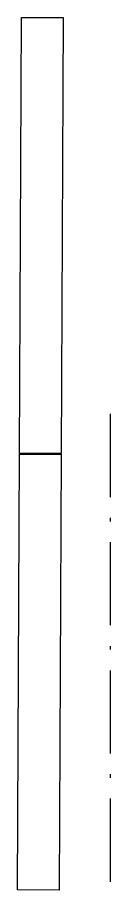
# Model space of a CAD drawing. Extents: x -120222 to -41942, y -19134 to 30932.
# Drawn here: x -100456 to -99947, y 26132 to 30932 of the extents above; entities that cross this region are included whole.
import ezdxf

# ---------------------------------------------------------------- set-up
doc = ezdxf.new("R2010")
doc.units = 0
doc.header["$LTSCALE"] = 150
doc.header["$MEASUREMENT"] = 0
doc.linetypes.add('ISO-10______', pattern=[4.699, 3.048, -0.762, 0.127, -0.762])
doc.layers.get('0').update_dxf_attribs({"linetype": 'CONTINUOUS'})
doc.layers.add('____-567', color=7, linetype='CONTINUOUS')
doc.layers.add('____B', color=7, linetype='CONTINUOUS')

# ---------------------------------------------------------------- blocks, each defined once
blk = doc.blocks.new('____-52')
at = {"color": 1, "linetype": 'Continuous', "flags": 128}
for points in [[(-106641.3, 26382.7), (-106652, 23985.7), (-106880, 23986.7), (-106869.3, 26383.7)], [(-106652, 23982.7), (-106662.8, 21585.8), (-106890.7, 21586.8), (-106880, 23983.7)]]:
    blk.add_lwpolyline(points, close=True, dxfattribs=at)
blk = doc.blocks.new('____-54')
at = {"color": 1}
blk.add_blockref('____-52', (0, 0), dxfattribs=at)
blk = doc.blocks.new('____-167')
at = {"color": 1}
blk.add_blockref('____-54', (0, 0), dxfattribs=at)

msp = doc.modelspace()

# ---------------------------------------------------------------- linework, layer by layer
at = {"layer": '____B', "color": 6, "linetype": 'ISO-10______'}
msp.add_line((-99947.45331, -18224.63714), (-99947.45331, 28821.32987), dxfattribs=at)

# ---------------------------------------------------------------- block references
at = {"layer": '____-567', "color": 0}
msp.add_blockref('____-167', (6435.10495, 4548.69799), dxfattribs=at)

doc.saveas('drawing.dxf')
